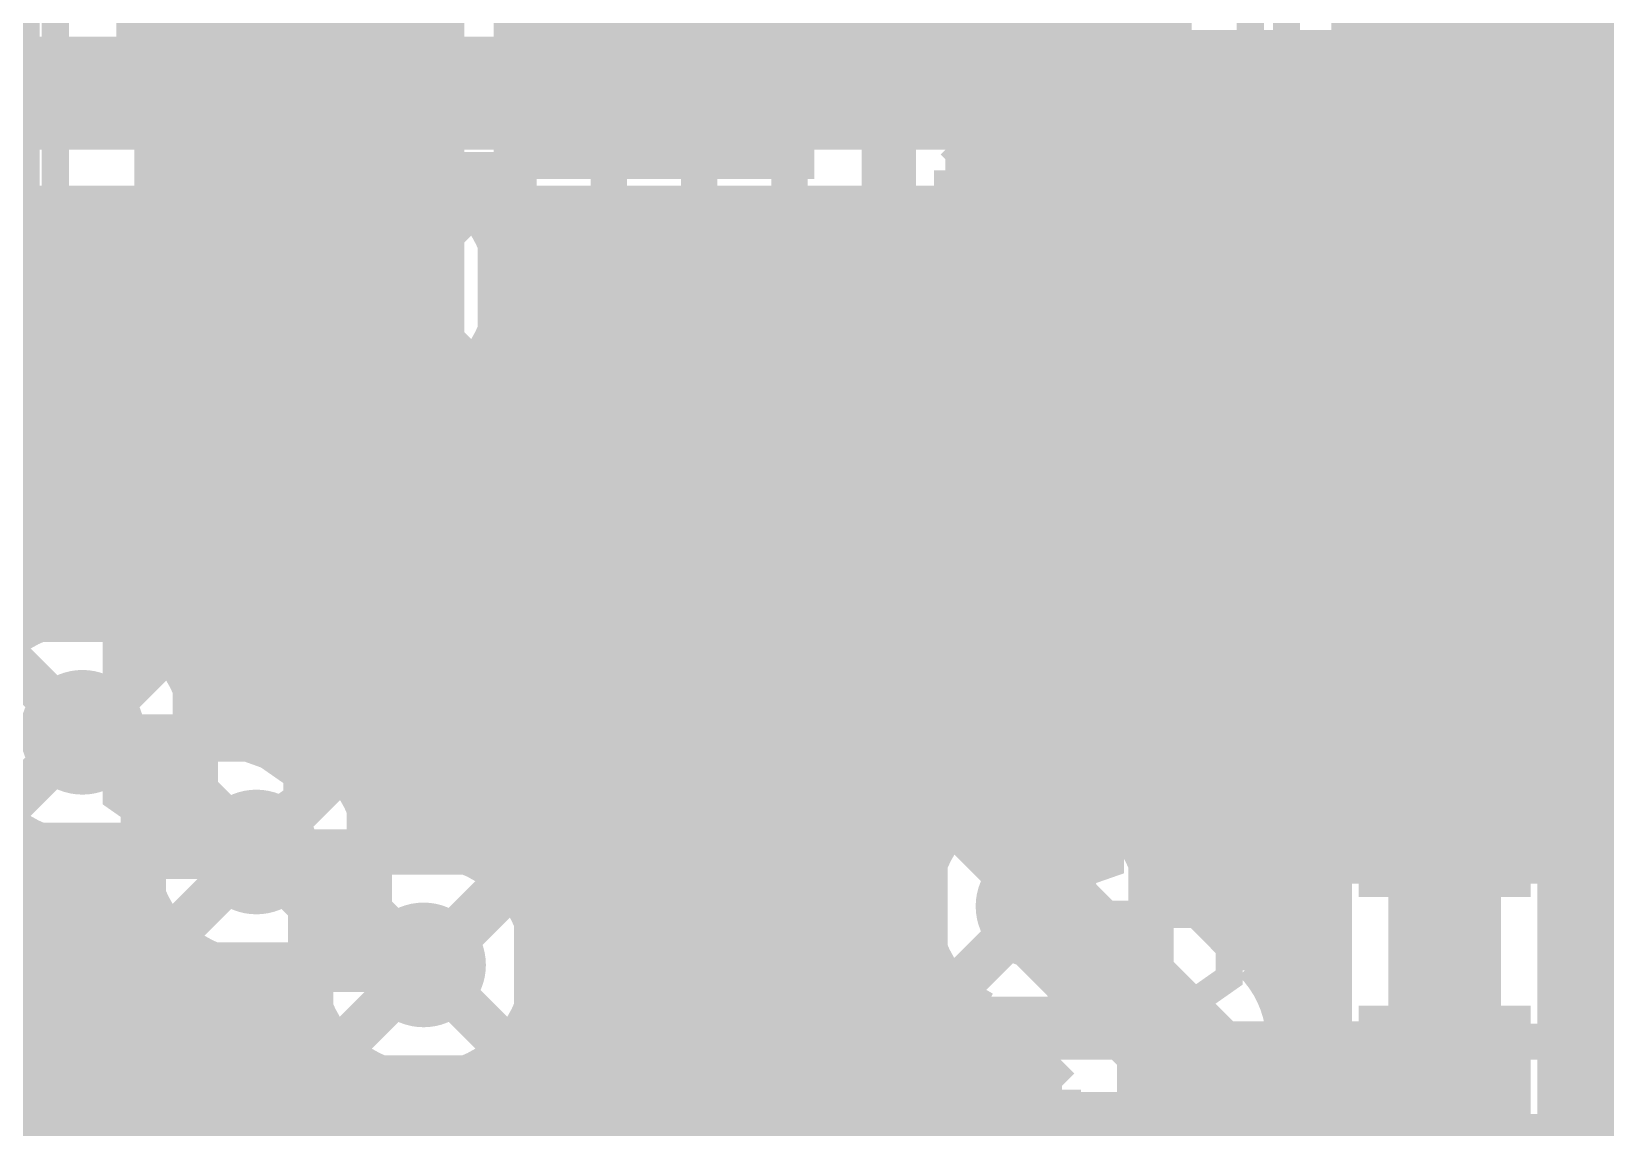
# Model space of a CAD drawing. Extents: x -1 to 119, y -42 to 51.
# Drawn here: x 29.52 to 38.37, y 21.87 to 28.03 of the extents above; entities that cross this region are included whole.
import ezdxf

# ---------------------------------------------------------------- set-up
doc = ezdxf.new("R2010")
doc.units = 0
doc.header["$MEASUREMENT"] = 0
doc.layers.get('0').update_dxf_attribs({"linetype": 'CONTINUOUS'})
for name, color, linetype in [('22-304-0_BOT', 7, 'CONTINUOUS'), ('22-304-0_DRD', 7, 'CONTINUOUS'), ('22-304-0_GND', 6, 'CONTINUOUS'), ('22-304-0_IN1', 4, 'CONTINUOUS'), ('22-304-0_SMT', 5, 'CONTINUOUS'), ('22-304-0_SPT', 10, 'CONTINUOUS'), ('22-304-0_SST', 14, 'CONTINUOUS'), ('22-304-0_TOP', 9, 'CONTINUOUS'), ('THRUHOLE_TAP', 11, 'CONTINUOUS')]:
    doc.layers.add(name, color=color, linetype=linetype)

# ---------------------------------------------------------------- blocks, each defined once
blk = doc.blocks.new('ROUND_60')
at = {"const_width": 0.35052}
blk.add_lwpolyline([(-0.17526, 0, 1), (0.17526, 0, 1)], format="xyb", close=True, dxfattribs=at)
blk = doc.blocks.new('ROUND_64')
at = {"const_width": 0.35052}
blk.add_lwpolyline([(-0.17526, 0, 1), (0.17526, 0, 1)], format="xyb", close=True, dxfattribs=at)
blk = doc.blocks.new('ROUND_57')
at = {"const_width": 0.35052}
blk.add_lwpolyline([(-0.17526, 0, 1), (0.17526, 0, 1)], format="xyb", close=True, dxfattribs=at)
blk = doc.blocks.new('ROUND_81')
at = {"const_width": 0.0635}
blk.add_lwpolyline([(-0.03175, 0, 1), (0.03175, 0, 1)], format="xyb", close=True, dxfattribs=at)
blk = doc.blocks.new('ROUND_82')
at = {"const_width": 0.0635}
blk.add_lwpolyline([(-0.03175, 0, 1), (0.03175, 0, 1)], format="xyb", close=True, dxfattribs=at)
blk = doc.blocks.new('RECTANGLE_2')
blk.add_solid([(0.4826, 0.4064), (0.4826, -0.4064), (-0.4826, 0.4064), (-0.4826, -0.4064)])
blk = doc.blocks.new('RECTANGLE_3')
blk.add_solid([(0.63627, 0.51308), (0.63627, -0.51308), (-0.63627, 0.51308), (-0.63627, -0.51308)])
blk = doc.blocks.new('RECTANGLE_5')
blk.add_solid([(0.9017, 0.508), (0.9017, -0.508), (-0.9017, 0.508), (-0.9017, -0.508)])
blk = doc.blocks.new('ROUND_87')
at = {"const_width": 0.10033}
blk.add_lwpolyline([(-0.050164, 0, 1), (0.050164, 0, 1)], format="xyb", close=True, dxfattribs=at)

msp = doc.modelspace()

# ---------------------------------------------------------------- linework, layer by layer
at = {"layer": '22-304-0_BOT'}
for points, const_width in [([(38.735, 18.923), (37.465, 20.193), (37.465, 27.686), (27.686, 27.686), (26.543, 26.543), (24.892, 26.543), (22.225, 29.21), (6.604, 29.21), (4.445, 27.051), (2.794, 25.4), (2.794, 20.066), (3.81, 19.05), (4.445, 19.05)], 0.635), ([(37.846, 28.829), (37.465, 28.448), (37.465, 27.686), (37.465, 20.193), (38.735, 18.923)], 0.635), ([(38.2778, 28.30322), (38.2778, 20.2946)], 0.254), ([(38.1127, 28.17876), (38.1127, 27.686)], 0.254), ([(49.47666, 27.9908), (38.1127, 27.9908)], 0.254), ([(49.24806, 27.7622), (38.1127, 27.7622)], 0.254), ([(38.1127, 27.686), (38.1127, 20.4597)], 0.254), ([(49.01946, 27.5336), (38.1127, 27.5336)], 0.254), ([(48.79086, 27.305), (38.1127, 27.305)], 0.254), ([(48.56226, 27.0764), (38.1127, 27.0764)], 0.254), ([(31.00578, 27.0383), (27.9527, 27.0383)], 0.254), ([(29.591, 27.0383), (29.591, 24.73706)], 0.254), ([(29.8196, 27.0383), (29.8196, 24.77008)], 0.254), ([(30.0482, 27.0383), (30.0482, 24.7269)], 0.254), ([(30.2768, 27.0383), (30.2768, 24.58212)], 0.254), ([(30.5054, 27.0383), (30.5054, 24.03856)], 0.254), ([(30.734, 27.0383), (30.734, 24.09698)], 0.254), ([(30.9626, 27.0383), (30.9626, 26.97988)], 0.254), ([(36.8173, 27.0383), (32.03448, 27.0383)], 0.254), ([(32.1056, 27.0383), (32.1056, 26.94178)], 0.254), ([(32.3342, 27.0383), (32.3342, 23.08352)], 0.254), ([(32.5628, 27.0383), (32.5628, 14.31798)], 0.254), ([(32.7914, 27.0383), (32.7914, 14.54912)], 0.254), ([(33.02, 27.0383), (33.02, 14.63802)], 0.254), ([(33.2486, 27.0383), (33.2486, 14.64056)], 0.254), ([(33.4772, 27.0383), (33.4772, 14.56436)], 0.254), ([(33.7058, 27.0383), (33.7058, 14.35608)], 0.254), ([(33.9344, 27.0383), (33.9344, 13.6398)], 0.254), ([(34.163, 27.0383), (34.163, 13.6398)], 0.254), ([(34.3916, 27.0383), (34.3916, 13.6398)], 0.254), ([(34.6202, 27.0383), (34.6202, 23.50008)], 0.254), ([(34.8488, 27.0383), (34.8488, 23.70836)], 0.254), ([(35.0774, 27.0383), (35.0774, 23.78456)], 0.254), ([(35.306, 27.0383), (35.306, 23.78202)], 0.254), ([(35.5346, 27.0383), (35.5346, 23.69312)], 0.254), ([(35.7632, 27.0383), (35.7632, 23.46198)], 0.254), ([(35.9918, 27.0383), (35.9918, 23.2156)], 0.254), ([(36.2204, 27.0383), (36.2204, 22.987)], 0.254), ([(36.449, 27.0383), (36.449, 22.75332)], 0.254), ([(36.6776, 27.0383), (36.6776, 16.32712)], 0.254), ([(36.8173, 27.0383), (36.8173, 20.193)], 0.254), ([(30.89148, 26.8478), (27.7622, 26.8478)], 0.254), ([(36.8173, 26.8478), (32.15132, 26.8478)], 0.254), ([(48.3743, 26.8478), (38.1127, 26.8478)], 0.254), ([(30.84068, 26.6192), (27.5336, 26.6192)], 0.254), ([(36.8173, 26.6192), (32.19958, 26.6192)], 0.254), ([(48.3362, 26.6192), (38.1127, 26.6192)], 0.254), ([(30.87116, 26.3906), (27.305, 26.3906)], 0.254), ([(36.8173, 26.3906), (32.1691, 26.3906)], 0.254), ([(48.3362, 26.3906), (38.1127, 26.3906)], 0.254), ([(32.1056, 26.24582), (32.1056, 23.34768)], 0.254), ([(30.99562, 26.162), (27.0764, 26.162)], 0.254), ([(30.9626, 26.20518), (30.9626, 24.07412)], 0.254), ([(36.8173, 26.162), (32.04718, 26.162)], 0.254), ([(48.3362, 26.162), (38.1127, 26.162)], 0.254), ([(31.1912, 25.99944), (31.1912, 23.96236)], 0.254), ([(31.877, 26.01468), (31.877, 23.44674)], 0.254), ([(31.35884, 25.9334), (26.76144, 25.9334)], 0.254), ([(31.4198, 25.9207), (31.4198, 23.6601)], 0.254), ([(31.6484, 25.92578), (31.6484, 23.45944)], 0.254), ([(36.8173, 25.9334), (31.68142, 25.9334)], 0.254), ([(48.3362, 25.9334), (38.1127, 25.9334)], 0.254), ([(36.8173, 25.7048), (21.6408, 25.7048)], 0.254), ([(48.3362, 25.7048), (38.1127, 25.7048)], 0.254), ([(36.8173, 25.4762), (21.6408, 25.4762)], 0.254), ([(45.62602, 25.4762), (38.1127, 25.4762)], 0.254), ([(36.8173, 25.2476), (21.6408, 25.2476)], 0.254), ([(45.39488, 25.2476), (38.1127, 25.2476)], 0.254), ([(36.8173, 25.019), (21.6408, 25.019)], 0.254), ([(45.30598, 25.019), (38.1127, 25.019)], 0.254), ([(36.8173, 24.7904), (21.6408, 24.7904)], 0.254), ([(45.3009, 24.7904), (38.1127, 24.7904)], 0.254), ([(36.8173, 24.5618), (30.29712, 24.5618)], 0.254), ([(45.37964, 24.5618), (38.1127, 24.5618)], 0.254), ([(36.8173, 24.3332), (30.4419, 24.3332)], 0.254), ([(45.58538, 24.3332), (38.1127, 24.3332)], 0.254), ([(36.8173, 24.1046), (30.48508, 24.1046)], 0.254), ([(46.0502, 24.1046), (38.1127, 24.1046)], 0.254), ([(36.8173, 23.876), (31.28772, 23.876)], 0.254), ([(46.0502, 23.876), (38.1127, 23.876)], 0.254), ([(34.75736, 23.6474), (31.42488, 23.6474)], 0.254), ([(36.8173, 23.6474), (35.60064, 23.6474)], 0.254), ([(46.0502, 23.6474), (38.1127, 23.6474)], 0.254), ([(29.71038, 23.4188), (26.8097, 23.4188)], 0.254), ([(29.591, 23.44674), (29.591, 20.26666)], 0.254), ([(29.8196, 23.41118), (29.8196, 20.23872)], 0.254), ([(30.10408, 23.4188), (29.90342, 23.4188)], 0.254), ([(30.0482, 23.4569), (30.0482, 20.1168)], 0.254), ([(34.57194, 23.4188), (31.9659, 23.4188)], 0.254), ([(35.78352, 23.42642), (36.39058, 22.81682)], 0.254), ([(36.8173, 23.4188), (35.7886, 23.4188)], 0.254), ([(46.0502, 23.4188), (38.1127, 23.4188)], 0.254), ([(35.433, 15.367), (35.433, 17.018), (35.941, 17.526), (35.941, 22.352), (35.179, 23.114)], 0.635), ([(30.14472, 23.1902), (26.68778, 23.1902)], 0.254), ([(34.50336, 23.1902), (32.26816, 23.1902)], 0.254), ([(36.8173, 23.1902), (36.0172, 23.1902)], 0.254), ([(46.0502, 23.1902), (38.1127, 23.1902)], 0.254), ([(30.28188, 22.9616), (26.32202, 22.9616)], 0.254), ([(30.2768, 22.96668), (30.2768, 19.76882)], 0.254), ([(34.51606, 22.9616), (32.37992, 22.9616)], 0.254), ([(36.8173, 22.9616), (36.2458, 22.9616)], 0.254), ([(46.0502, 22.9616), (38.1127, 22.9616)], 0.254), ([(30.5054, 22.79904), (30.5054, 18.96364)], 0.254), ([(31.04642, 22.733), (25.96388, 22.733)], 0.254), ([(30.734, 22.74062), (30.734, 19.10588)], 0.254), ([(30.9626, 22.76094), (30.9626, 19.20494)], 0.254), ([(34.61512, 22.733), (32.40278, 22.733)], 0.254), ([(34.6202, 22.72538), (34.6202, 13.6398)], 0.254), ([(36.8173, 22.733), (36.46424, 22.733)], 0.254), ([(46.0502, 22.733), (38.1127, 22.733)], 0.254), ([(31.10484, 22.5044), (25.94356, 22.5044)], 0.254), ([(32.3342, 22.48154), (32.3342, 21.27758)], 0.254), ([(34.87166, 22.5044), (32.34436, 22.5044)], 0.254), ([(34.8488, 22.51964), (34.8488, 17.2974)], 0.254), ([(34.86658, 22.50948), (35.2933, 22.08276)], 0.254), ([(36.8173, 22.5044), (36.57092, 22.5044)], 0.254), ([(46.0502, 22.5044), (38.1127, 22.5044)], 0.254), ([(31.1912, 22.36216), (31.1912, 21.31568)], 0.254), ([(36.5887, 22.352), (36.5887, 17.526)], 0.254), ([(31.27248, 22.2758), (26.05532, 22.2758)], 0.254), ([(35.10026, 22.2758), (32.17672, 22.2758)], 0.254), ([(35.0774, 22.29866), (35.0774, 17.5768)], 0.254), ([(36.8173, 22.2758), (36.5887, 22.2758)], 0.254), ([(46.05782, 22.2758), (38.1127, 22.2758)], 0.254), ([(31.4198, 22.17674), (31.4198, 21.52396)], 0.254), ([(32.1056, 22.21992), (32.1056, 21.50872)], 0.254), ([(31.6484, 22.10816), (31.6484, 21.60016)], 0.254), ([(31.877, 22.12086), (31.877, 21.59762)], 0.254), ([(35.2933, 22.0472), (26.07818, 22.0472)], 0.254), ([(35.2933, 22.08276), (35.2933, 17.7927)], 0.254), ([(36.8173, 22.0472), (36.5887, 22.0472)], 0.254), ([(46.17466, 22.0472), (38.1127, 22.0472)], 0.254), ([(35.2933, 21.8186), (26.01976, 21.8186)], 0.254), ([(36.8173, 21.8186), (36.5887, 21.8186)], 0.254), ([(46.1772, 21.8186), (38.1127, 21.8186)], 0.254)]:
    msp.add_lwpolyline(points, dxfattribs=dict(at, const_width=const_width))
at = {"layer": '22-304-0_BOT', "const_width": 0.254}
for points in [[(32.20212, 26.5938, 0.1803954), (32.0359, 27.03953)], [(31.00578, 27.0383, 0.1797645), (30.84063, 26.5938)], [(30.84068, 26.5938, 0.4142136), (31.5214, 25.91308)], [(31.5214, 25.91308, 0.4142136), (32.20212, 26.5938)], [(29.8069, 24.77262, 0.4142136), (29.12618, 24.0919)], [(30.48762, 24.0919, 0.4142136), (29.8069, 24.77262)], [(29.12618, 24.0919, 0.4142136), (29.8069, 23.41118)], [(30.7848, 24.09952, 0.1155882), (30.48241, 24.02867)], [(30.48254, 24.0284, 0.0234317), (30.48552, 24.0919)], [(31.46552, 23.4188, 0.4142136), (30.7848, 24.09952)], [(35.179, 23.79472, 0.4142136), (34.49828, 23.114)], [(35.78352, 23.42642, 0.2804741), (35.179, 23.79472)], [(29.8069, 23.41118, 0.1147391), (30.10725, 23.48102)], [(30.10662, 23.4823, 0.0233444), (30.10365, 23.4188)], [(30.10408, 23.4188, 0.4142136), (30.7848, 22.73808)], [(31.7246, 23.46452, 0.0990927), (31.4626, 23.41208)], [(32.40532, 22.7838, 0.4142136), (31.7246, 23.46452)], [(34.49828, 23.114, 0.2804748), (34.86658, 22.50948)], [(36.5887, 22.352, 0.1989124), (36.39899, 22.80999)], [(30.7848, 22.73808, 0.0982196), (31.04462, 22.78961)], [(31.04388, 22.7838, 0.4142136), (31.7246, 22.10308)], [(31.7246, 22.10308, 0.4142136), (32.40532, 22.7838)]]:
    msp.add_lwpolyline(points, format="xyb", dxfattribs=at)
at = {"layer": '22-304-0_DRD', "const_width": 0.254}
for points in [[(33.8836, 29.2608), (33.8836, 27.9908)], [(35.1536, 29.2608), (33.8836, 27.9908)], [(35.1536, 27.9908), (33.8836, 29.2608)], [(35.1536, 27.9908), (35.1536, 29.2608)], [(33.8836, 27.9908), (35.1536, 27.9908)], [(30.8864, 27.2288), (30.8864, 25.9588)], [(32.1564, 27.2288), (30.8864, 27.2288)], [(32.1564, 27.2288), (30.8864, 25.9588)], [(32.1564, 25.9588), (30.8864, 27.2288)], [(32.1564, 25.9588), (32.1564, 27.2288)], [(34.925, 26.035), (34.925, 24.765)], [(36.195, 26.035), (34.925, 26.035)], [(36.195, 26.035), (34.925, 24.765)], [(36.195, 24.765), (34.925, 26.035)], [(34.925, 26.035), (34.925, 24.765)], [(36.195, 26.035), (34.925, 26.035)], [(36.195, 26.035), (34.925, 24.765)], [(36.195, 24.765), (34.925, 26.035)], [(36.195, 24.765), (36.195, 26.035)], [(36.195, 24.765), (36.195, 26.035)], [(30.8864, 25.9588), (32.1564, 25.9588)], [(34.925, 24.765), (36.195, 24.765)], [(34.925, 24.765), (36.195, 24.765)], [(30.4419, 24.7269), (29.1719, 24.7269)], [(30.4419, 24.7269), (29.1719, 23.4569)], [(30.4419, 23.4569), (29.1719, 24.7269)], [(30.4419, 23.4569), (30.4419, 24.7269)], [(30.1498, 24.0538), (30.1498, 22.7838)], [(31.4198, 24.0538), (30.1498, 24.0538)], [(31.4198, 24.0538), (30.1498, 22.7838)], [(31.4198, 22.7838), (30.1498, 24.0538)], [(31.4198, 22.7838), (31.4198, 24.0538)], [(34.544, 23.749), (34.544, 22.479)], [(35.814, 23.749), (34.544, 23.749)], [(35.814, 23.749), (34.544, 22.479)], [(35.814, 22.479), (34.544, 23.749)], [(35.814, 22.479), (35.814, 23.749)], [(32.385, 23.622), (32.385, 22.352)], [(33.655, 23.622), (32.385, 23.622)], [(33.655, 23.622), (32.385, 22.352)], [(33.655, 22.352), (32.385, 23.622)], [(32.385, 23.622), (32.385, 22.352)], [(33.655, 23.622), (32.385, 23.622)], [(33.655, 23.622), (32.385, 22.352)], [(33.655, 22.352), (32.385, 23.622)], [(33.655, 22.352), (33.655, 23.622)], [(33.655, 22.352), (33.655, 23.622)], [(29.1719, 23.4569), (30.4419, 23.4569)], [(31.0896, 23.4188), (31.0896, 22.1488)], [(32.3596, 23.4188), (31.0896, 23.4188)], [(32.3596, 23.4188), (31.0896, 22.1488)], [(32.3596, 22.1488), (31.0896, 23.4188)], [(32.3596, 22.1488), (32.3596, 23.4188)], [(30.1498, 22.7838), (31.4198, 22.7838)], [(34.544, 22.479), (35.814, 22.479)], [(32.385, 22.352), (33.655, 22.352)], [(32.385, 22.352), (33.655, 22.352)], [(31.0896, 22.1488), (32.3596, 22.1488)]]:
    msp.add_lwpolyline(points, dxfattribs=at)
at = {"layer": '22-304-0_IN1'}
for points, const_width in [([(30.6832, 41.0972), (30.6832, 25.7048)], 0.254), ([(30.9118, 41.0972), (30.9118, 25.7048)], 0.254), ([(31.1404, 41.0972), (31.1404, 25.7048)], 0.254), ([(33.528, 39.497), (33.401, 39.497), (30.607, 36.703), (30.607, 27.559), (31.5214, 26.6446), (31.5214, 26.5938)], 0.2032), ([(29.845, 38.735), (29.464, 38.354), (29.464, 26.924), (26.162, 23.622)], 0.2032), ([(30.4546, 38.43274), (30.4546, 25.7048)], 0.254), ([(30.226, 38.17112), (30.226, 25.781)], 0.254), ([(31.369, 35.44316), (31.369, 25.7048)], 0.254), ([(37.084, 29.591), (36.703, 29.972), (35.433, 29.972), (34.544, 30.861), (32.893, 30.861), (32.004, 29.972), (32.004, 28.575), (32.258, 28.321), (32.258, 25.908), (31.623, 25.273), (29.972, 25.273), (26.797, 22.098), (25.4, 22.098)], 0.2032), ([(35.56, 29.21), (34.417, 30.353), (33.147, 30.353), (32.512, 29.718), (32.512, 28.829), (32.766, 28.575), (32.766, 25.273), (31.5849, 24.0919), (29.8069, 24.0919)], 0.2032), ([(34.5186, 28.6258), (34.671, 28.7782), (34.671, 29.464), (34.29, 29.845), (33.274, 29.845), (33.02, 29.591), (33.02, 28.956), (33.274, 28.702), (33.274, 25.146), (31.5468, 23.4188), (30.7848, 23.4188)], 0.2032), ([(31.75, 20.9296), (32.3596, 20.9296), (33.782, 22.352), (33.782, 24.13), (34.29, 24.638), (34.29, 27.432), (34.798, 27.94), (38.1, 27.94), (38.862, 28.702), (38.862, 29.591)], 0.2032), ([(31.7246, 22.7838), (31.7246, 22.7584), (31.75, 22.733), (33.782, 24.765), (33.782, 29.1592)], 0.2032), ([(31.5976, 28.42768), (31.5976, 25.8572)], 0.254), ([(39.1668, 28.3972), (38.40988, 27.64028)], 0.254), ([(31.6992, 28.2702), (31.8262, 28.14066)], 0.254), ([(31.8262, 28.14066), (31.8262, 26.0858)], 0.254), ([(31.8262, 27.94), (30.226, 27.94)], 0.254), ([(31.8262, 27.7114), (30.226, 27.7114)], 0.254), ([(38.4556, 27.68346), (38.4556, 23.368)], 0.254), ([(51.20894, 27.7114), (38.481, 27.7114)], 0.254), ([(31.8262, 27.4828), (30.226, 27.4828)], 0.254), ([(34.9758, 27.5082), (34.7218, 27.25166)], 0.254), ([(63.5, 27.4828), (34.9504, 27.4828)], 0.254), ([(38.1, 27.5082), (34.9758, 27.5082)], 0.254), ([(35.0266, 27.5082), (35.0266, 25.82164)], 0.254), ([(35.2552, 27.5082), (35.2552, 26.00706)], 0.254), ([(35.4838, 27.5082), (35.4838, 26.07564)], 0.254), ([(35.7124, 27.5082), (35.7124, 26.06294)], 0.254), ([(35.941, 27.5082), (35.941, 25.96388)], 0.254), ([(36.1696, 27.5082), (36.1696, 25.69972)], 0.254), ([(36.3982, 27.5082), (36.3982, 23.368)], 0.254), ([(36.6268, 27.5082), (36.6268, 23.368)], 0.254), ([(36.8554, 27.5082), (36.8554, 23.368)], 0.254), ([(37.084, 27.5082), (37.084, 23.368)], 0.254), ([(37.3126, 27.5082), (37.3126, 23.368)], 0.254), ([(37.5412, 27.5082), (37.5412, 23.368)], 0.254), ([(37.7698, 27.5082), (37.7698, 23.368)], 0.254), ([(37.9984, 27.5082), (37.9984, 23.368)], 0.254), ([(38.227, 27.52598), (38.227, 23.368)], 0.254), ([(34.798, 27.32786), (34.798, 23.67788)], 0.254), ([(31.8262, 27.2542), (30.226, 27.2542)], 0.254), ([(63.5, 27.2542), (34.7218, 27.2542)], 0.254), ([(34.7218, 27.25166), (34.7218, 24.638)], 0.254), ([(31.8262, 27.0256), (30.226, 27.0256)], 0.254), ([(63.5, 27.0256), (34.7218, 27.0256)], 0.254), ([(31.8262, 26.797), (30.226, 26.797)], 0.254), ([(63.5, 26.797), (34.7218, 26.797)], 0.254), ([(31.8262, 26.5684), (30.226, 26.5684)], 0.254), ([(63.5, 26.5684), (34.7218, 26.5684)], 0.254), ([(31.8262, 26.3398), (30.226, 26.3398)], 0.254), ([(63.5, 26.3398), (34.7218, 26.3398)], 0.254), ([(31.8262, 26.1112), (30.226, 26.1112)], 0.254), ([(31.8262, 26.0858), (31.44266, 25.7048)], 0.254), ([(63.5, 26.1112), (34.7218, 26.1112)], 0.254), ([(31.62046, 25.8826), (30.226, 25.8826)], 0.254), ([(35.07994, 25.8826), (34.7218, 25.8826)], 0.254), ([(63.5, 25.8826), (36.03752, 25.8826)], 0.254), ([(30.226, 25.781), (30.226, 25.7048)], 0.254), ([(31.44266, 25.7048), (30.226, 25.7048)], 0.254), ([(34.93008, 25.654), (34.7218, 25.654)], 0.254), ([(51.87188, 25.654), (36.18992, 25.654)], 0.254), ([(34.87928, 25.4254), (34.7218, 25.4254)], 0.254), ([(43.01744, 25.4254), (36.23818, 25.4254)], 0.254), ([(34.90976, 25.1968), (34.7218, 25.1968)], 0.254), ([(42.65422, 25.1968), (36.2077, 25.1968)], 0.254), ([(36.1696, 25.09774), (36.1696, 23.368)], 0.254), ([(35.03422, 24.9682), (34.7218, 24.9682)], 0.254), ([(35.0266, 24.97836), (35.0266, 23.77694)], 0.254), ([(39.02202, 24.9682), (36.08578, 24.9682)], 0.254), ([(35.941, 24.83612), (35.941, 23.368)], 0.254), ([(35.39744, 24.7396), (34.7218, 24.7396)], 0.254), ([(35.2552, 24.79294), (35.2552, 23.78964)], 0.254), ([(38.79088, 24.7396), (35.72002, 24.7396)], 0.254), ([(35.4838, 24.72436), (35.4838, 23.72106)], 0.254), ([(35.7124, 24.73706), (35.7124, 23.53564)], 0.254), ([(38.70198, 24.511), (34.70148, 24.511)], 0.254), ([(34.5948, 24.3332), (34.2138, 23.94966)], 0.254), ([(34.5694, 24.30526), (34.5694, 23.41372)], 0.254), ([(38.6969, 24.2824), (34.544, 24.2824)], 0.254), ([(18.542, 24.003), (18.669, 24.13), (20.828, 24.13), (24.384, 20.574), (24.892, 20.574), (25.146, 20.828), (30.734, 20.828), (31.369, 20.193), (32.258, 20.193), (34.417, 22.352), (49.276, 22.352), (49.657, 21.971), (60.452, 21.971), (60.96, 22.479), (66.675, 22.479), (68.58, 20.574), (72.517, 20.574), (73.152, 19.939), (73.279, 19.939)], 0.2032), ([(38.77564, 24.0538), (34.3154, 24.0538)], 0.254), ([(34.3408, 24.07666), (34.3408, 23.368)], 0.254), ([(34.2138, 23.94966), (34.2138, 23.368)], 0.254), ([(38.98138, 23.8252), (34.2138, 23.8252)], 0.254), ([(34.69894, 23.5966), (34.2138, 23.5966)], 0.254), ([(63.5, 23.5966), (35.65652, 23.5966)], 0.254), ([(34.54908, 23.368), (34.2138, 23.368)], 0.254), ([(63.5, 23.368), (35.80892, 23.368)], 0.254), ([(71.12, 19.685), (71.12, 19.939), (70.993, 20.066), (68.072, 20.066), (66.167, 21.971), (61.214, 21.971), (60.706, 21.463), (49.53, 21.463), (49.149, 21.844), (34.544, 21.844), (32.385, 19.685), (31.115, 19.685), (30.48, 20.32), (25.273, 20.32), (25.019, 20.066), (24.257, 20.066), (22.3774, 21.9456), (21.9964, 21.9456), (21.971, 21.971)], 0.2032)]:
    msp.add_lwpolyline(points, dxfattribs=dict(at, const_width=const_width))
at = {"layer": '22-304-0_IN1', "const_width": 0.254}
for points in [[(38.1, 27.5082, 0.1989115), (38.40533, 27.63467)], [(35.56, 26.08072, 0.4142136), (34.87928, 25.4)], [(36.24072, 25.4, 0.4142136), (35.56, 26.08072)], [(34.87928, 25.4, 0.4142136), (35.56, 24.71928)], [(35.56, 24.71928, 0.4142136), (36.24072, 25.4)], [(34.5948, 24.3332, 0.1989124), (34.72105, 24.638)], [(34.5948, 24.3332, 0.1989124), (34.72105, 24.638)], [(35.179, 23.79472, 0.3059201), (34.54908, 23.368)], [(35.80892, 23.368, 0.3059202), (35.179, 23.79218)]]:
    msp.add_lwpolyline(points, format="xyb", dxfattribs=at)
at = {"layer": '22-304-0_SST', "const_width": 0.1524}
for points in [[(29.6545, 28.7655), (29.6545, 25.8445), (31.2928, 25.8445), (31.2928, 28.7655), (29.6545, 28.7655)], [(34.417, 23.368), (31.623, 23.368), (31.623, 28.702), (34.417, 28.702), (34.417, 23.368)], [(34.7345, 28.7655), (34.7345, 25.8445), (36.3728, 25.8445), (36.3728, 28.7655), (34.7345, 28.7655)], [(38.354, 24.892), (38.354, 28.448), (36.576, 28.448), (36.576, 24.892), (38.354, 24.892)], [(30.16758, 25.10536), (29.9974, 25.16632), (29.9974, 25.52192), (30.16758, 25.58034), (30.84576, 25.58034), (31.0134, 25.52192), (31.0134, 25.16632), (30.84576, 25.10536)], [(35.5854, 25.32634), (35.5854, 24.97074), (35.75558, 24.85136), (35.92576, 24.85136), (36.0934, 24.97074), (36.0934, 25.32634), (35.0774, 25.32634)], [(35.5854, 25.02916), (35.0774, 24.85136)], [(29.9974, 24.38654), (29.9974, 24.62276)], [(29.9974, 24.50592), (31.0134, 24.50592), (30.84576, 24.62276)], [(35.0774, 24.13254), (35.0774, 24.36876)], [(35.0774, 24.25192), (36.0934, 24.25192), (35.92576, 24.36876)], [(38.2905, 21.3995), (38.2905, 24.3205), (36.6522, 24.3205), (36.6522, 21.3995), (38.2905, 21.3995)], [(29.9974, 23.84552), (30.16758, 23.96236), (30.33776, 24.02332), (30.67558, 24.02332), (30.84576, 23.96236), (31.0134, 23.84552), (31.0134, 23.72614), (30.84576, 23.60676), (30.67558, 23.54834), (30.33776, 23.54834), (30.16758, 23.60676), (29.9974, 23.72614), (29.9974, 23.84552)], [(35.5854, 23.70836), (35.5854, 23.35276), (35.41776, 23.29434), (35.24758, 23.29434), (35.0774, 23.35276), (35.0774, 23.70836), (35.24758, 23.76932), (35.41776, 23.76932), (36.0934, 23.53056)], [(32.53994, 22.58822), (32.36976, 22.64664), (32.36976, 23.00224), (32.53994, 23.0632), (33.21812, 23.0632), (33.38576, 23.00224), (33.38576, 22.64664), (33.21812, 22.58822)], [(35.74542, 23.06828), (35.74542, 22.71268), (35.91306, 22.5933), (36.08324, 22.5933), (36.25342, 22.71268), (36.25342, 23.06828), (35.23742, 23.06828)], [(35.74542, 22.7711), (35.23742, 22.5933)], [(30.09392, 21.63064), (29.2481, 21.63064), (29.07792, 21.68906), (29.07792, 22.04466), (29.2481, 22.10308), (30.09392, 22.10308)], [(32.36976, 21.8694), (32.36976, 22.10562)], [(32.36976, 21.98624), (33.38576, 21.98624), (33.21812, 22.10562)], [(35.23742, 21.87448), (35.23742, 22.1107)], [(35.23742, 21.99386), (36.25342, 21.99386), (36.08324, 22.1107)]]:
    msp.add_lwpolyline(points, dxfattribs=at)
at = {"layer": '22-304-0_TOP'}
for points, const_width in [([(37.465, 22.1488), (36.1442, 22.1488), (35.179, 23.114), (35.179, 24.511), (34.163, 25.527), (27.94, 25.527), (27.432, 26.035), (27.432, 28.702), (28.067, 29.337), (28.067, 30.099), (26.9748, 31.1912), (26.67, 31.1912)], 0.635), ([(28.575, 26.5938), (28.6258, 26.5938), (29.464, 27.432), (29.464, 28.702), (30.734, 29.972), (32.258, 29.972), (32.63392, 30.34792), (32.63392, 31.23946)], 0.2032), ([(33.28416, 31.23946), (33.28416, 30.23616), (32.512, 29.464), (31.242, 29.464), (30.48, 28.702), (30.48, 28.0162)], 0.2032), ([(33.02, 27.7114), (33.02, 29.337), (33.9344, 30.2514), (33.9344, 31.23946)], 0.2032), ([(36.53536, 31.23946), (36.53536, 30.353), (36.322, 30.13964), (36.322, 28.86964), (35.56, 28.10764), (35.56, 28.0162)], 0.2032), ([(37.465, 27.686), (37.592, 27.813), (37.83584, 28.05684), (37.83584, 28.829), (37.83584, 31.23946)], 0.2032), ([(37.592, 28.067), (37.83584, 28.067), (37.592, 27.82316), (37.592, 27.813), (37.465, 27.686)], 0.2032), ([(31.5214, 26.5938), (30.48, 26.5938)], 0.2032), ([(35.56, 26.5938), (35.56, 25.4)], 0.254), ([(35.56, 26.5938), (35.56, 25.4)], 0.254), ([(39.37, 25.654), (37.465, 25.654)], 0.381), ([(33.02, 22.987), (33.02, 24.3586)], 0.254), ([(33.02, 24.3586), (33.02, 22.987)], 0.254), ([(29.8069, 24.0919), (28.1051, 24.0919), (28.067, 24.13), (27.94, 24.13), (27.9019, 24.0919)], 0.2032), ([(37.465, 23.5712), (40.4368, 23.5712), (40.64, 23.368)], 0.381), ([(30.7848, 23.4188), (30.734, 23.368), (29.718, 23.368), (28.956, 22.606), (27.91714, 22.606), (27.9019, 22.59076)], 0.2032), ([(35.179, 23.114), (36.1442, 22.1488), (37.465, 22.1488)], 0.635), ([(27.9019, 22.09038), (29.06776, 22.09038), (29.72054, 22.733), (31.6738, 22.733), (31.7246, 22.7838)], 0.2032), ([(27.9019, 21.59), (29.21, 21.59), (29.718, 22.098), (32.258, 22.098), (33.9598, 20.3962), (37.465, 20.3962)], 0.2032)]:
    msp.add_lwpolyline(points, dxfattribs=dict(at, const_width=const_width))

# ---------------------------------------------------------------- block references
at = {"layer": '22-304-0_BOT'}
for name, p in [('ROUND_64', (31.5214, 26.5938)), ('ROUND_60', (35.56, 25.4)), ('ROUND_60', (29.8069, 24.0919)), ('ROUND_60', (30.7848, 23.4188)), ('ROUND_60', (35.179, 23.114)), ('ROUND_60', (33.02, 22.987)), ('ROUND_60', (31.7246, 22.7838))]:
    msp.add_blockref(name, p, dxfattribs=at)
at = {"layer": '22-304-0_GND'}
for name, p in [('ROUND_64', (31.5214, 26.5938)), ('ROUND_81', (35.56, 25.4)), ('ROUND_57', (29.8069, 24.0919)), ('ROUND_57', (30.7848, 23.4188)), ('ROUND_64', (35.179, 23.114)), ('ROUND_57', (31.7246, 22.7838)), ('ROUND_82', (33.02, 22.987))]:
    msp.add_blockref(name, p, dxfattribs=at)
at = {"layer": '22-304-0_IN1'}
for name, p in [('ROUND_64', (31.5214, 26.5938)), ('ROUND_60', (35.56, 25.4)), ('ROUND_57', (29.8069, 24.0919)), ('ROUND_60', (30.7848, 23.4188)), ('ROUND_60', (35.179, 23.114)), ('ROUND_60', (33.02, 22.987)), ('ROUND_60', (31.7246, 22.7838))]:
    msp.add_blockref(name, p, dxfattribs=at)
at = {"layer": '22-304-0_SMT'}
for name, p in [('RECTANGLE_2', (30.48, 28.0162)), ('RECTANGLE_2', (35.56, 28.0162)), ('RECTANGLE_5', (33.02, 27.7114)), ('RECTANGLE_3', (37.465, 27.686)), ('RECTANGLE_2', (30.48, 26.5938)), ('RECTANGLE_2', (35.56, 26.5938)), ('RECTANGLE_3', (37.465, 25.654)), ('RECTANGLE_5', (33.02, 24.3586)), ('RECTANGLE_2', (37.465, 23.5712)), ('RECTANGLE_2', (37.465, 22.1488))]:
    msp.add_blockref(name, p, dxfattribs=at)
at = {"layer": '22-304-0_SPT'}
for name, p in [('RECTANGLE_2', (30.48, 28.0162)), ('RECTANGLE_2', (35.56, 28.0162)), ('RECTANGLE_5', (33.02, 27.7114)), ('RECTANGLE_3', (37.465, 27.686)), ('RECTANGLE_2', (30.48, 26.5938)), ('RECTANGLE_2', (35.56, 26.5938)), ('RECTANGLE_3', (37.465, 25.654)), ('RECTANGLE_5', (33.02, 24.3586)), ('RECTANGLE_2', (37.465, 23.5712)), ('RECTANGLE_2', (37.465, 22.1488))]:
    msp.add_blockref(name, p, dxfattribs=at)
at = {"layer": '22-304-0_TOP'}
for name, p in [('RECTANGLE_2', (30.48, 28.0162)), ('RECTANGLE_2', (35.56, 28.0162)), ('RECTANGLE_5', (33.02, 27.7114)), ('RECTANGLE_3', (37.465, 27.686)), ('RECTANGLE_2', (30.48, 26.5938)), ('RECTANGLE_2', (35.56, 26.5938)), ('ROUND_60', (31.5214, 26.5938)), ('RECTANGLE_3', (37.465, 25.654)), ('ROUND_60', (35.56, 25.4)), ('RECTANGLE_5', (33.02, 24.3586)), ('ROUND_60', (29.8069, 24.0919)), ('RECTANGLE_2', (37.465, 23.5712)), ('ROUND_60', (30.7848, 23.4188)), ('ROUND_60', (35.179, 23.114)), ('ROUND_60', (33.02, 22.987)), ('ROUND_60', (31.7246, 22.7838)), ('RECTANGLE_2', (37.465, 22.1488))]:
    msp.add_blockref(name, p, dxfattribs=at)
at = {"layer": 'THRUHOLE_TAP'}
for p in [(31.5214, 26.5938), (35.56, 25.4), (29.8069, 24.0919), (30.7848, 23.4188), (35.179, 23.114), (33.02, 22.987), (31.7246, 22.7838)]:
    msp.add_blockref('ROUND_87', p, dxfattribs=at)

doc.saveas('drawing.dxf')
